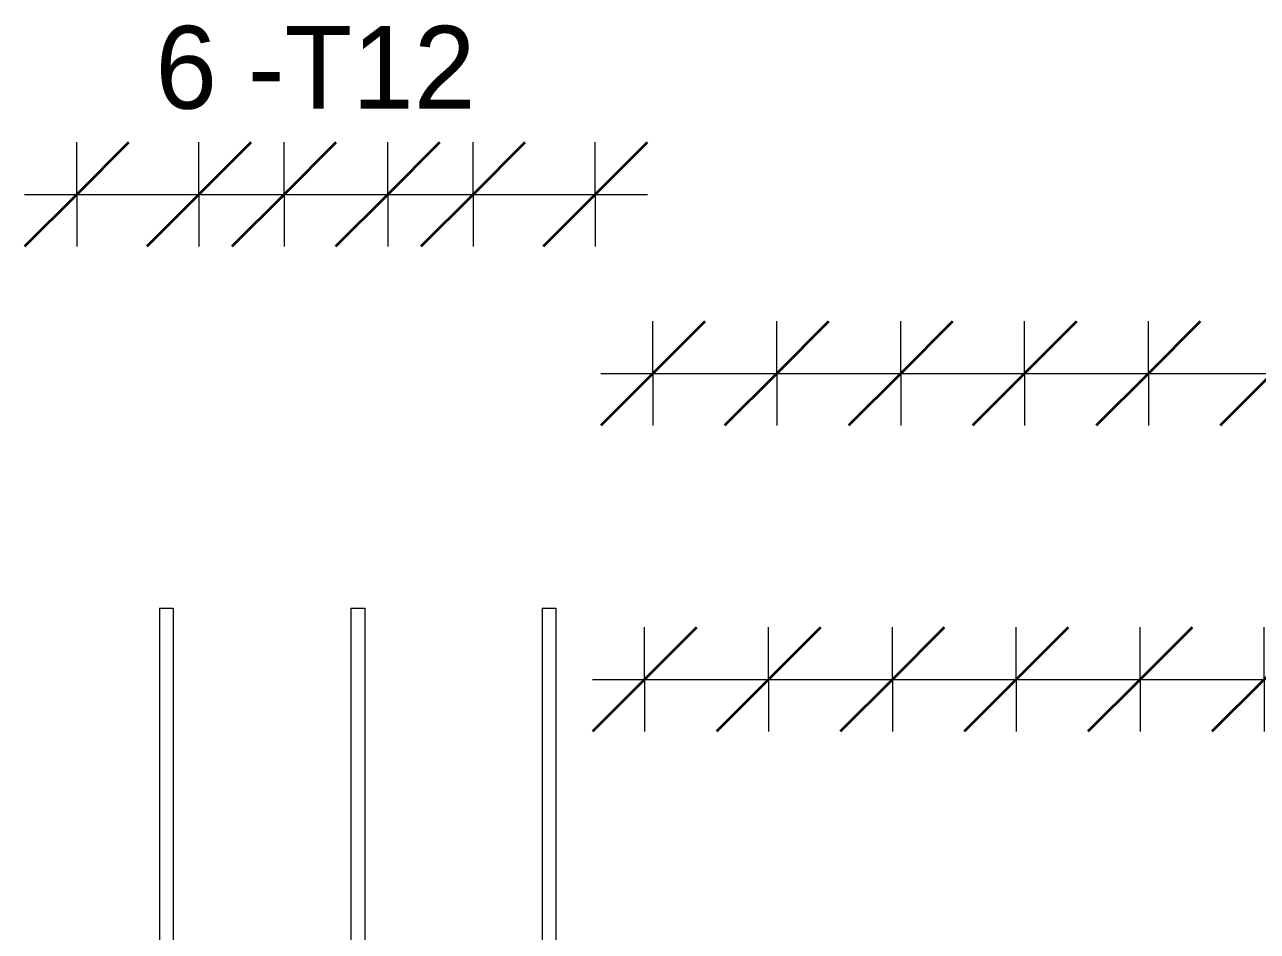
# Model space of a CAD drawing. Header units: millimetres. Extents: x -31655 to -5862, y 2843 to 78926.
# Drawn here: x -30463 to -29046, y 6648 to 7691 of the extents above; entities that cross this region are included whole.
import ezdxf

# ---------------------------------------------------------------- set-up
doc = ezdxf.new("R2010")
doc.units = ezdxf.units.MM
for name, color, linetype, lineweight in [('A-ANNO-DIMS', 211, 'Continuous', 9), ('A-ANNO-DIMS-40', 211, 'Continuous', 9), ('S-RBAR', 171, 'Continuous', 18), ('S-RBAR-IDEN', 171, 'Continuous', 9)]:
    doc.layers.add(name, color=color, linetype=linetype, lineweight=lineweight)
doc.styles.add('Nirmala UI', font='Nirmala.ttf', dxfattribs={"height": 95.25})
doc.dimstyles.new('Arc_Length_-_2_5mm_Arial', dxfattribs={"dimscale": 304.8, "dimtxt": 100.546939, "dimasz": 0.393701, "dimexe": 0.19685, "dimexo": 0.0625, "dimgap": 0.229659, "dimtad": 1, "dimdec": 4, "dimzin": 0, "dimdsep": 46, "dimtxsty": 'Nirmala UI', "dimblk1": 'OBLIQUE', "dimblk2": 'OBLIQUE', "dimsah": 1, "dimcen": 0.09, "dimdle": 0.19685, "dimazin": 0, "dimtfac": 1, "dimtdec": 4, "dimtix": 1, "dimtmove": 0, "dimatfit": 3, "dimfxl": 0.19685, "dimfxlon": 1, "dimtvp": 1, "dimtolj": 1, "dimtzin": 0, "dimarcsym": 2})

# ---------------------------------------------------------------- blocks, each defined once
blk = doc.blocks.new('DIMBLOCK64-Elevation Front')
at = {"layer": 'A-ANNO-DIMS-40', "lineweight": 35}
for p, q in [((-29750.4, 6937.9), (-29690.4, 6997.9)), ((-29607.9, 6937.9), (-29547.9, 6997.9)), ((-29750.4, 6937.9), (-29810.4, 6877.9)), ((-29607.9, 6937.9), (-29667.9, 6877.9))]:
    blk.add_line(p, q, dxfattribs=at)
at = {"layer": 'A-ANNO-DIMS-40'}
for p, q in [((-29750.4, 6937.9), (-29750.4, 6997.9)), ((-29607.9, 6937.9), (-29607.9, 6997.9)), ((-29810.4, 6937.9), (-29607.9, 6937.9)), ((-29750.4, 6937.9), (-29750.4, 6877.9)), ((-29607.9, 6937.9), (-29607.9, 6877.9))]:
    blk.add_line(p, q, dxfattribs=at)
blk = doc.blocks.new('_Oblique')
at = {"color": 0, "linetype": 'ByBlock', "lineweight": -2}
blk.add_line((-0.5, -0.5), (0.5, 0.5), dxfattribs=at)
blk = doc.blocks.new('DIMBLOCK65-Elevation Front')
at = {"layer": 'A-ANNO-DIMS-40', "lineweight": 35}
for p, q in [((-29607.9, 6937.9), (-29547.9, 6997.9)), ((-29465.4, 6937.9), (-29405.4, 6997.9)), ((-29607.9, 6937.9), (-29667.9, 6877.9)), ((-29465.4, 6937.9), (-29525.4, 6877.9))]:
    blk.add_line(p, q, dxfattribs=at)
at = {"layer": 'A-ANNO-DIMS-40'}
for p, q in [((-29607.9, 6937.9), (-29607.9, 6997.9)), ((-29465.4, 6937.9), (-29465.4, 6997.9)), ((-29607.9, 6937.9), (-29465.4, 6937.9)), ((-29607.9, 6937.9), (-29607.9, 6877.9)), ((-29465.4, 6937.9), (-29465.4, 6877.9))]:
    blk.add_line(p, q, dxfattribs=at)
blk = doc.blocks.new('DIMBLOCK66-Elevation Front')
at = {"layer": 'A-ANNO-DIMS-40', "lineweight": 35}
for p, q in [((-29465.4, 6937.9), (-29405.4, 6997.9)), ((-29323, 6937.9), (-29263, 6997.9)), ((-29465.4, 6937.9), (-29525.4, 6877.9)), ((-29323, 6937.9), (-29383, 6877.9))]:
    blk.add_line(p, q, dxfattribs=at)
at = {"layer": 'A-ANNO-DIMS-40'}
for p, q in [((-29465.4, 6937.9), (-29465.4, 6997.9)), ((-29323, 6937.9), (-29323, 6997.9)), ((-29465.4, 6937.9), (-29323, 6937.9)), ((-29465.4, 6937.9), (-29465.4, 6877.9)), ((-29323, 6937.9), (-29323, 6877.9))]:
    blk.add_line(p, q, dxfattribs=at)
blk = doc.blocks.new('DIMBLOCK67-Elevation Front')
at = {"layer": 'A-ANNO-DIMS-40', "lineweight": 35}
for p, q in [((-29323, 6937.9), (-29263, 6997.9)), ((-29180.5, 6937.9), (-29120.5, 6997.9)), ((-29323, 6937.9), (-29383, 6877.9)), ((-29180.5, 6937.9), (-29240.5, 6877.9))]:
    blk.add_line(p, q, dxfattribs=at)
at = {"layer": 'A-ANNO-DIMS-40'}
for p, q in [((-29323, 6937.9), (-29323, 6997.9)), ((-29180.5, 6937.9), (-29180.5, 6997.9)), ((-29323, 6937.9), (-29180.5, 6937.9)), ((-29323, 6937.9), (-29323, 6877.9)), ((-29180.5, 6937.9), (-29180.5, 6877.9))]:
    blk.add_line(p, q, dxfattribs=at)
blk = doc.blocks.new('DIMBLOCK68-Elevation Front')
at = {"layer": 'A-ANNO-DIMS-40', "lineweight": 35}
for p, q in [((-29180.5, 6937.9), (-29120.5, 6997.9)), ((-29038, 6937.9), (-28978, 6997.9)), ((-29180.5, 6937.9), (-29240.5, 6877.9)), ((-29038, 6937.9), (-29098, 6877.9))]:
    blk.add_line(p, q, dxfattribs=at)
at = {"layer": 'A-ANNO-DIMS-40'}
for p, q in [((-29180.5, 6937.9), (-29180.5, 6997.9)), ((-29038, 6937.9), (-29038, 6997.9)), ((-29180.5, 6937.9), (-29038, 6937.9)), ((-29180.5, 6937.9), (-29180.5, 6877.9)), ((-29038, 6937.9), (-29038, 6877.9))]:
    blk.add_line(p, q, dxfattribs=at)
blk = doc.blocks.new('DIMBLOCK69-Elevation Front')
at = {"layer": 'A-ANNO-DIMS-40', "lineweight": 35}
for p, q in [((-29038, 6937.9), (-28978, 6997.9)), ((-28895.5, 6937.9), (-28835.5, 6997.9)), ((-29038, 6937.9), (-29098, 6877.9)), ((-28895.5, 6937.9), (-28955.5, 6877.9))]:
    blk.add_line(p, q, dxfattribs=at)
at = {"layer": 'A-ANNO-DIMS-40'}
for p, q in [((-29038, 6937.9), (-29038, 6997.9)), ((-28895.5, 6937.9), (-28895.5, 6997.9)), ((-29038, 6937.9), (-28895.5, 6937.9)), ((-29038, 6937.9), (-29038, 6877.9)), ((-28895.5, 6937.9), (-28895.5, 6877.9))]:
    blk.add_line(p, q, dxfattribs=at)
blk = doc.blocks.new('DIMBLOCK82-Elevation Front')
at = {"layer": 'A-ANNO-DIMS-40', "lineweight": 35}
for p, q in [((-29750.4, 6937.9), (-29690.4, 6997.9)), ((-29607.9, 6937.9), (-29547.9, 6997.9)), ((-29465.4, 6937.9), (-29405.4, 6997.9)), ((-29323, 6937.9), (-29263, 6997.9)), ((-29180.5, 6937.9), (-29120.5, 6997.9)), ((-29038, 6937.9), (-28978, 6997.9)), ((-28895.5, 6937.9), (-28835.5, 6997.9)), ((-28753.1, 6937.9), (-28693.1, 6997.9)), ((-28610.6, 6937.9), (-28550.6, 6997.9)), ((-28468.1, 6937.9), (-28408.1, 6997.9)), ((-28325.6, 6937.9), (-28265.6, 6997.9)), ((-28183.2, 6937.9), (-28123.2, 6997.9)), ((-28040.7, 6937.9), (-27980.7, 6997.9)), ((-27898.2, 6937.9), (-27838.2, 6997.9)), ((-27755.7, 6937.9), (-27695.7, 6997.9)), ((-27613.3, 6937.9), (-27553.3, 6997.9)), ((-27470.8, 6937.9), (-27410.8, 6997.9)), ((-27328.3, 6937.9), (-27268.3, 6997.9)), ((-27185.8, 6937.9), (-27125.8, 6997.9)), ((-29750.4, 6937.9), (-29810.4, 6877.9)), ((-29607.9, 6937.9), (-29667.9, 6877.9)), ((-29465.4, 6937.9), (-29525.4, 6877.9)), ((-29323, 6937.9), (-29383, 6877.9)), ((-29180.5, 6937.9), (-29240.5, 6877.9)), ((-29038, 6937.9), (-29098, 6877.9)), ((-28895.5, 6937.9), (-28955.5, 6877.9)), ((-28753.1, 6937.9), (-28813.1, 6877.9)), ((-28610.6, 6937.9), (-28670.6, 6877.9)), ((-28468.1, 6937.9), (-28528.1, 6877.9)), ((-28325.6, 6937.9), (-28385.6, 6877.9)), ((-28183.2, 6937.9), (-28243.2, 6877.9)), ((-28040.7, 6937.9), (-28100.7, 6877.9)), ((-27898.2, 6937.9), (-27958.2, 6877.9)), ((-27755.7, 6937.9), (-27815.7, 6877.9)), ((-27613.3, 6937.9), (-27673.3, 6877.9)), ((-27470.8, 6937.9), (-27530.8, 6877.9)), ((-27328.3, 6937.9), (-27388.3, 6877.9)), ((-27185.8, 6937.9), (-27245.8, 6877.9))]:
    blk.add_line(p, q, dxfattribs=at)
at = {"layer": 'A-ANNO-DIMS-40'}
for p, q in [((-29750.4, 6937.9), (-29750.4, 6997.9)), ((-29607.9, 6937.9), (-29607.9, 6997.9)), ((-29465.4, 6937.9), (-29465.4, 6997.9)), ((-29323, 6937.9), (-29323, 6997.9)), ((-29180.5, 6937.9), (-29180.5, 6997.9)), ((-29038, 6937.9), (-29038, 6997.9)), ((-28895.5, 6937.9), (-28895.5, 6997.9)), ((-28753.1, 6937.9), (-28753.1, 6997.9)), ((-28610.6, 6937.9), (-28610.6, 6997.9)), ((-28468.1, 6937.9), (-28468.1, 6997.9)), ((-28325.6, 6937.9), (-28325.6, 6997.9)), ((-28183.2, 6937.9), (-28183.2, 6997.9)), ((-28040.7, 6937.9), (-28040.7, 6997.9)), ((-27898.2, 6937.9), (-27898.2, 6997.9)), ((-27755.7, 6937.9), (-27755.7, 6997.9)), ((-27613.3, 6937.9), (-27613.3, 6997.9)), ((-27470.8, 6937.9), (-27470.8, 6997.9)), ((-27328.3, 6937.9), (-27328.3, 6997.9)), ((-27185.8, 6937.9), (-27185.8, 6997.9)), ((-29810.4, 6937.9), (-27125.8, 6937.9)), ((-29810.4, 6937.9), (-29607.9, 6937.9)), ((-29750.4, 6937.9), (-29750.4, 6877.9)), ((-29607.9, 6937.9), (-29465.4, 6937.9)), ((-29607.9, 6937.9), (-29607.9, 6877.9)), ((-29465.4, 6937.9), (-29323, 6937.9)), ((-29465.4, 6937.9), (-29465.4, 6877.9)), ((-29323, 6937.9), (-29180.5, 6937.9)), ((-29323, 6937.9), (-29323, 6877.9)), ((-29180.5, 6937.9), (-29038, 6937.9)), ((-29180.5, 6937.9), (-29180.5, 6877.9)), ((-29038, 6937.9), (-28895.5, 6937.9)), ((-29038, 6937.9), (-29038, 6877.9)), ((-28895.5, 6937.9), (-28753.1, 6937.9)), ((-28895.5, 6937.9), (-28895.5, 6877.9)), ((-28753.1, 6937.9), (-28610.6, 6937.9)), ((-28753.1, 6937.9), (-28753.1, 6877.9)), ((-28610.6, 6937.9), (-28468.1, 6937.9)), ((-28610.6, 6937.9), (-28610.6, 6877.9)), ((-28468.1, 6937.9), (-28325.6, 6937.9)), ((-28468.1, 6937.9), (-28468.1, 6877.9)), ((-28325.6, 6937.9), (-28183.2, 6937.9)), ((-28325.6, 6937.9), (-28325.6, 6877.9)), ((-28183.2, 6937.9), (-28040.7, 6937.9)), ((-28183.2, 6937.9), (-28183.2, 6877.9)), ((-28040.7, 6937.9), (-27898.2, 6937.9)), ((-28040.7, 6937.9), (-28040.7, 6877.9)), ((-27898.2, 6937.9), (-27755.7, 6937.9)), ((-27898.2, 6937.9), (-27898.2, 6877.9)), ((-27755.7, 6937.9), (-27613.3, 6937.9)), ((-27755.7, 6937.9), (-27755.7, 6877.9)), ((-27613.3, 6937.9), (-27470.8, 6937.9)), ((-27613.3, 6937.9), (-27613.3, 6877.9)), ((-27470.8, 6937.9), (-27328.3, 6937.9)), ((-27470.8, 6937.9), (-27470.8, 6877.9)), ((-27328.3, 6937.9), (-27125.8, 6937.9)), ((-27328.3, 6937.9), (-27328.3, 6877.9)), ((-27185.8, 6937.9), (-27185.8, 6877.9))]:
    blk.add_line(p, q, dxfattribs=at)
blk = doc.blocks.new('_None')
blk = doc.blocks.new('DIMBLOCK83-Elevation Front')
at = {"layer": 'A-ANNO-DIMS-40', "lineweight": 35}
for p, q in [((-30403.5, 7495.9), (-30343.5, 7555.9)), ((-30263, 7495.9), (-30203, 7555.9)), ((-30403.5, 7495.9), (-30463.5, 7435.9)), ((-30263, 7495.9), (-30323, 7435.9))]:
    blk.add_line(p, q, dxfattribs=at)
at = {"layer": 'A-ANNO-DIMS-40'}
for p, q in [((-30403.5, 7495.9), (-30403.5, 7555.9)), ((-30263, 7495.9), (-30263, 7555.9)), ((-30463.5, 7495.9), (-30263, 7495.9)), ((-30403.5, 7495.9), (-30403.5, 7435.9)), ((-30263, 7495.9), (-30263, 7435.9))]:
    blk.add_line(p, q, dxfattribs=at)
blk = doc.blocks.new('DIMBLOCK84-Elevation Front')
at = {"layer": 'A-ANNO-DIMS-40', "lineweight": 35}
for p, q in [((-30263, 7495.9), (-30203, 7555.9)), ((-30165, 7495.9), (-30105, 7555.9)), ((-30263, 7495.9), (-30323, 7435.9)), ((-30165, 7495.9), (-30225, 7435.9))]:
    blk.add_line(p, q, dxfattribs=at)
at = {"layer": 'A-ANNO-DIMS-40'}
for p, q in [((-30263, 7495.9), (-30263, 7555.9)), ((-30165, 7495.9), (-30165, 7555.9)), ((-30263, 7495.9), (-30165, 7495.9)), ((-30263, 7495.9), (-30263, 7435.9)), ((-30165, 7495.9), (-30165, 7435.9))]:
    blk.add_line(p, q, dxfattribs=at)
blk = doc.blocks.new('DIMBLOCK85-Elevation Front')
at = {"layer": 'A-ANNO-DIMS-40', "lineweight": 35}
for p, q in [((-30165, 7495.9), (-30105, 7555.9)), ((-30045.8, 7495.9), (-29985.8, 7555.9)), ((-30165, 7495.9), (-30225, 7435.9)), ((-30045.8, 7495.9), (-30105.8, 7435.9))]:
    blk.add_line(p, q, dxfattribs=at)
at = {"layer": 'A-ANNO-DIMS-40'}
for p, q in [((-30165, 7495.9), (-30165, 7555.9)), ((-30045.8, 7495.9), (-30045.8, 7555.9)), ((-30165, 7495.9), (-30045.8, 7495.9)), ((-30165, 7495.9), (-30165, 7435.9)), ((-30045.8, 7495.9), (-30045.8, 7435.9))]:
    blk.add_line(p, q, dxfattribs=at)
blk = doc.blocks.new('DIMBLOCK86-Elevation Front')
at = {"layer": 'A-ANNO-DIMS-40', "lineweight": 35}
for p, q in [((-30045.8, 7495.9), (-29985.8, 7555.9)), ((-29947.8, 7495.9), (-29887.8, 7555.9)), ((-30045.8, 7495.9), (-30105.8, 7435.9)), ((-29947.8, 7495.9), (-30007.8, 7435.9))]:
    blk.add_line(p, q, dxfattribs=at)
at = {"layer": 'A-ANNO-DIMS-40'}
for p, q in [((-30045.8, 7495.9), (-30045.8, 7555.9)), ((-29947.8, 7495.9), (-29947.8, 7555.9)), ((-30045.8, 7495.9), (-29947.8, 7495.9)), ((-30045.8, 7495.9), (-30045.8, 7435.9)), ((-29947.8, 7495.9), (-29947.8, 7435.9))]:
    blk.add_line(p, q, dxfattribs=at)
blk = doc.blocks.new('DIMBLOCK87-Elevation Front')
at = {"layer": 'A-ANNO-DIMS-40', "lineweight": 35}
for p, q in [((-29947.8, 7495.9), (-29887.8, 7555.9)), ((-29807.3, 7495.9), (-29747.3, 7555.9)), ((-29947.8, 7495.9), (-30007.8, 7435.9)), ((-29807.3, 7495.9), (-29867.3, 7435.9))]:
    blk.add_line(p, q, dxfattribs=at)
at = {"layer": 'A-ANNO-DIMS-40'}
for p, q in [((-29947.8, 7495.9), (-29947.8, 7555.9)), ((-29807.3, 7495.9), (-29807.3, 7555.9)), ((-29947.8, 7495.9), (-29747.3, 7495.9)), ((-29947.8, 7495.9), (-29947.8, 7435.9)), ((-29807.3, 7495.9), (-29807.3, 7435.9))]:
    blk.add_line(p, q, dxfattribs=at)
blk = doc.blocks.new('DIMBLOCK103-Elevation Front')
at = {"layer": 'A-ANNO-DIMS-40', "lineweight": 35}
for p, q in [((-29740.9, 7290), (-29680.9, 7350)), ((-29598.4, 7290), (-29538.4, 7350)), ((-29740.9, 7290), (-29800.9, 7230)), ((-29598.4, 7290), (-29658.4, 7230))]:
    blk.add_line(p, q, dxfattribs=at)
at = {"layer": 'A-ANNO-DIMS-40'}
for p, q in [((-29740.9, 7290), (-29740.9, 7350)), ((-29598.4, 7290), (-29598.4, 7350)), ((-29800.9, 7290), (-29598.4, 7290)), ((-29740.9, 7290), (-29740.9, 7230)), ((-29598.4, 7290), (-29598.4, 7230))]:
    blk.add_line(p, q, dxfattribs=at)
blk = doc.blocks.new('DIMBLOCK104-Elevation Front')
at = {"layer": 'A-ANNO-DIMS-40', "lineweight": 35}
for p, q in [((-29598.4, 7290), (-29538.4, 7350)), ((-29455.9, 7290), (-29395.9, 7350)), ((-29598.4, 7290), (-29658.4, 7230)), ((-29455.9, 7290), (-29515.9, 7230))]:
    blk.add_line(p, q, dxfattribs=at)
at = {"layer": 'A-ANNO-DIMS-40'}
for p, q in [((-29598.4, 7290), (-29598.4, 7350)), ((-29455.9, 7290), (-29455.9, 7350)), ((-29598.4, 7290), (-29455.9, 7290)), ((-29598.4, 7290), (-29598.4, 7230)), ((-29455.9, 7290), (-29455.9, 7230))]:
    blk.add_line(p, q, dxfattribs=at)
blk = doc.blocks.new('DIMBLOCK105-Elevation Front')
at = {"layer": 'A-ANNO-DIMS-40', "lineweight": 35}
for p, q in [((-29455.9, 7290), (-29395.9, 7350)), ((-29313.5, 7290), (-29253.5, 7350)), ((-29455.9, 7290), (-29515.9, 7230)), ((-29313.5, 7290), (-29373.5, 7230))]:
    blk.add_line(p, q, dxfattribs=at)
at = {"layer": 'A-ANNO-DIMS-40'}
for p, q in [((-29455.9, 7290), (-29455.9, 7350)), ((-29313.5, 7290), (-29313.5, 7350)), ((-29455.9, 7290), (-29313.5, 7290)), ((-29455.9, 7290), (-29455.9, 7230)), ((-29313.5, 7290), (-29313.5, 7230))]:
    blk.add_line(p, q, dxfattribs=at)
blk = doc.blocks.new('DIMBLOCK106-Elevation Front')
at = {"layer": 'A-ANNO-DIMS-40', "lineweight": 35}
for p, q in [((-29313.5, 7290), (-29253.5, 7350)), ((-29171, 7290), (-29111, 7350)), ((-29313.5, 7290), (-29373.5, 7230)), ((-29171, 7290), (-29231, 7230))]:
    blk.add_line(p, q, dxfattribs=at)
at = {"layer": 'A-ANNO-DIMS-40'}
for p, q in [((-29313.5, 7290), (-29313.5, 7350)), ((-29171, 7290), (-29171, 7350)), ((-29313.5, 7290), (-29171, 7290)), ((-29313.5, 7290), (-29313.5, 7230)), ((-29171, 7290), (-29171, 7230))]:
    blk.add_line(p, q, dxfattribs=at)
blk = doc.blocks.new('DIMBLOCK107-Elevation Front')
at = {"layer": 'A-ANNO-DIMS-40', "lineweight": 35}
for p, q in [((-29171, 7290), (-29111, 7350)), ((-29028.6, 7290), (-28968.6, 7350)), ((-29171, 7290), (-29231, 7230)), ((-29028.6, 7290), (-29088.6, 7230))]:
    blk.add_line(p, q, dxfattribs=at)
at = {"layer": 'A-ANNO-DIMS-40'}
for p, q in [((-29171, 7290), (-29171, 7350)), ((-29028.6, 7290), (-29028.6, 7350)), ((-29171, 7290), (-29028.6, 7290)), ((-29171, 7290), (-29171, 7230)), ((-29028.6, 7290), (-29028.6, 7230))]:
    blk.add_line(p, q, dxfattribs=at)
blk = doc.blocks.new('DIMBLOCK108-Elevation Front')
at = {"layer": 'A-ANNO-DIMS-40', "lineweight": 35}
for p, q in [((-29028.6, 7290), (-28968.6, 7350)), ((-28886.1, 7290), (-28826.1, 7350)), ((-29028.6, 7290), (-29088.6, 7230)), ((-28886.1, 7290), (-28946.1, 7230))]:
    blk.add_line(p, q, dxfattribs=at)
at = {"layer": 'A-ANNO-DIMS-40'}
for p, q in [((-29028.6, 7290), (-29028.6, 7350)), ((-28886.1, 7290), (-28886.1, 7350)), ((-29028.6, 7290), (-28886.1, 7290)), ((-29028.6, 7290), (-29028.6, 7230)), ((-28886.1, 7290), (-28886.1, 7230))]:
    blk.add_line(p, q, dxfattribs=at)
blk = doc.blocks.new('DIMBLOCK121-Elevation Front')
at = {"layer": 'A-ANNO-DIMS-40', "lineweight": 35}
for p, q in [((-29740.9, 7290), (-29680.9, 7350)), ((-29598.4, 7290), (-29538.4, 7350)), ((-29455.9, 7290), (-29395.9, 7350)), ((-29313.5, 7290), (-29253.5, 7350)), ((-29171, 7290), (-29111, 7350)), ((-29028.6, 7290), (-28968.6, 7350)), ((-28886.1, 7290), (-28826.1, 7350)), ((-28743.6, 7290), (-28683.6, 7350)), ((-28601.2, 7290), (-28541.2, 7350)), ((-28458.7, 7290), (-28398.7, 7350)), ((-28316.3, 7290), (-28256.3, 7350)), ((-28173.8, 7290), (-28113.8, 7350)), ((-28031.3, 7290), (-27971.3, 7350)), ((-27888.9, 7290), (-27828.9, 7350)), ((-27746.4, 7290), (-27686.4, 7350)), ((-27603.9, 7290), (-27543.9, 7350)), ((-27461.5, 7290), (-27401.5, 7350)), ((-27319, 7290), (-27259, 7350)), ((-27176.6, 7290), (-27116.6, 7350)), ((-29740.9, 7290), (-29800.9, 7230)), ((-29598.4, 7290), (-29658.4, 7230)), ((-29455.9, 7290), (-29515.9, 7230)), ((-29313.5, 7290), (-29373.5, 7230)), ((-29171, 7290), (-29231, 7230)), ((-29028.6, 7290), (-29088.6, 7230)), ((-28886.1, 7290), (-28946.1, 7230)), ((-28743.6, 7290), (-28803.6, 7230)), ((-28601.2, 7290), (-28661.2, 7230)), ((-28458.7, 7290), (-28518.7, 7230)), ((-28316.3, 7290), (-28376.3, 7230)), ((-28173.8, 7290), (-28233.8, 7230)), ((-28031.3, 7290), (-28091.3, 7230)), ((-27888.9, 7290), (-27948.9, 7230)), ((-27746.4, 7290), (-27806.4, 7230)), ((-27603.9, 7290), (-27663.9, 7230)), ((-27461.5, 7290), (-27521.5, 7230)), ((-27319, 7290), (-27379, 7230)), ((-27176.6, 7290), (-27236.6, 7230))]:
    blk.add_line(p, q, dxfattribs=at)
at = {"layer": 'A-ANNO-DIMS-40'}
for p, q in [((-29740.9, 7290), (-29740.9, 7350)), ((-29598.4, 7290), (-29598.4, 7350)), ((-29455.9, 7290), (-29455.9, 7350)), ((-29313.5, 7290), (-29313.5, 7350)), ((-29171, 7290), (-29171, 7350)), ((-29028.6, 7290), (-29028.6, 7350)), ((-28886.1, 7290), (-28886.1, 7350)), ((-28743.6, 7290), (-28743.6, 7350)), ((-28601.2, 7290), (-28601.2, 7350)), ((-28458.7, 7290), (-28458.7, 7350)), ((-28316.3, 7290), (-28316.3, 7350)), ((-28173.8, 7290), (-28173.8, 7350)), ((-28031.3, 7290), (-28031.3, 7350)), ((-27888.9, 7290), (-27888.9, 7350)), ((-27746.4, 7290), (-27746.4, 7350)), ((-27603.9, 7290), (-27603.9, 7350)), ((-27461.5, 7290), (-27461.5, 7350)), ((-27319, 7290), (-27319, 7350)), ((-27176.6, 7290), (-27176.6, 7350)), ((-29800.9, 7290), (-27116.6, 7290)), ((-29800.9, 7290), (-29598.4, 7290)), ((-29740.9, 7290), (-29740.9, 7230)), ((-29598.4, 7290), (-29455.9, 7290)), ((-29598.4, 7290), (-29598.4, 7230)), ((-29455.9, 7290), (-29313.5, 7290)), ((-29455.9, 7290), (-29455.9, 7230)), ((-29313.5, 7290), (-29171, 7290)), ((-29313.5, 7290), (-29313.5, 7230)), ((-29171, 7290), (-29028.6, 7290)), ((-29171, 7290), (-29171, 7230)), ((-29028.6, 7290), (-28886.1, 7290)), ((-29028.6, 7290), (-29028.6, 7230)), ((-28886.1, 7290), (-28743.6, 7290)), ((-28886.1, 7290), (-28886.1, 7230)), ((-28743.6, 7290), (-28601.2, 7290)), ((-28743.6, 7290), (-28743.6, 7230)), ((-28601.2, 7290), (-28458.7, 7290)), ((-28601.2, 7290), (-28601.2, 7230)), ((-28458.7, 7290), (-28316.3, 7290)), ((-28458.7, 7290), (-28458.7, 7230)), ((-28316.3, 7290), (-28173.8, 7290)), ((-28316.3, 7290), (-28316.3, 7230)), ((-28173.8, 7290), (-28031.3, 7290)), ((-28173.8, 7290), (-28173.8, 7230)), ((-28031.3, 7290), (-27888.9, 7290)), ((-28031.3, 7290), (-28031.3, 7230)), ((-27888.9, 7290), (-27746.4, 7290)), ((-27888.9, 7290), (-27888.9, 7230)), ((-27746.4, 7290), (-27603.9, 7290)), ((-27746.4, 7290), (-27746.4, 7230)), ((-27603.9, 7290), (-27461.5, 7290)), ((-27603.9, 7290), (-27603.9, 7230)), ((-27461.5, 7290), (-27319, 7290)), ((-27461.5, 7290), (-27461.5, 7230)), ((-27319, 7290), (-27116.6, 7290)), ((-27319, 7290), (-27319, 7230)), ((-27176.6, 7290), (-27176.6, 7230))]:
    blk.add_line(p, q, dxfattribs=at)

msp = doc.modelspace()

# ---------------------------------------------------------------- linework, layer by layer
at = {"layer": 'S-RBAR'}
for p, q in [((-30308.52294, 7019.75), (-30308.52294, 6169.75)), ((-30308.52294, 7019.75), (-30292.52294, 7019.75)), ((-30292.52294, 7019.75), (-30292.52294, 6169.75)), ((-30088.39395, 7019.75), (-30088.39395, 6169.75)), ((-30088.39395, 7019.75), (-30072.39395, 7019.75)), ((-30072.39395, 7019.75), (-30072.39395, 6169.75)), ((-29868.39395, 7019.75), (-29868.39395, 6169.75)), ((-29868.39395, 7019.75), (-29852.39395, 7019.75)), ((-29852.39395, 7019.75), (-29852.39395, 6169.75))]:
    msp.add_line(p, q, dxfattribs=at)

# ---------------------------------------------------------------- texts
at = {"layer": 'S-RBAR-IDEN', "insert": (-30313.09598, 7689.79088), "char_height": 95.25, "width": 464.97875, "attachment_point": 1, "style": 'Nirmala UI'}
msp.add_mtext('6 -T12', dxfattribs=at)

# ---------------------------------------------------------------- dimensions: what is measured, and where the dimension line sits
at = {"layer": 'A-ANNO-DIMS'}
for base, p1, p2, text, override, picture, middle in [((-30262.98659, 7495.85032), (-30403.46501, 7435.85032), (-30262.98659, 7435.85032), 'EQ', {"dimpost": '<>', "dimfxl": 140.478427}, 'DIMBLOCK83-Elevation Front', (-30333.2258, 7620.68218)), ((-30165.00816, 7495.85032), (-30262.98659, 7435.85032), (-30165.00816, 7435.85032), 'EQ', {"dimpost": '<>', "dimfxl": 97.978427}, 'DIMBLOCK84-Elevation Front', (-30213.99737, 7620.68218)), ((-30045.77973, 7495.85032), (-30165.00816, 7435.85032), (-30045.77973, 7435.85032), 'EQ', {"dimpost": '<>', "dimfxl": 119.228427}, 'DIMBLOCK85-Elevation Front', (-30105.39395, 7620.68218)), ((-29947.80131, 7495.85032), (-30045.77973, 7435.85032), (-29947.80131, 7435.85032), 'EQ', {"dimpost": '<>', "dimfxl": 97.978427}, 'DIMBLOCK86-Elevation Front', (-29996.79052, 7620.68218)), ((-29807.32288, 7495.85032), (-29947.80131, 7435.85032), (-29807.32288, 7435.85032), 'EQ', {"dimpost": '<>', "dimfxl": 140.478427}, 'DIMBLOCK87-Elevation Front', (-29877.56209, 7620.68218)), ((-27176.55782, 7289.99817), (-29740.87288, 7229.99817), (-27176.55782, 7229.99817), '2564', {"dimpost": '<>', "dimblk1": 'None', "dimblk2": 'None', "dimsah": 1, "dimfxl": 2564.315068}, 'DIMBLOCK121-Elevation Front', (-28458.71535, 7409.25052)), ((-29598.41094, 7289.99817), (-29740.87288, 7229.99817), (-29598.41094, 7229.99817), ' ', {"dimpost": '<>', "dimfxl": 142.461948}, 'DIMBLOCK103-Elevation Front', (-29669.64191, 7289.99817)), ((-29455.94899, 7289.99817), (-29598.41094, 7229.99817), (-29455.94899, 7229.99817), ' ', {"dimpost": '<>', "dimfxl": 142.461948}, 'DIMBLOCK104-Elevation Front', (-29527.17996, 7289.99817)), ((-29313.48704, 7289.99817), (-29455.94899, 7229.99817), (-29313.48704, 7229.99817), ' ', {"dimpost": '<>', "dimfxl": 142.461948}, 'DIMBLOCK105-Elevation Front', (-29384.71801, 7289.99817)), ((-29171.02509, 7289.99817), (-29313.48704, 7229.99817), (-29171.02509, 7229.99817), ' ', {"dimpost": '<>', "dimfxl": 142.461948}, 'DIMBLOCK106-Elevation Front', (-29242.25606, 7289.99817)), ((-29028.56314, 7289.99817), (-29171.02509, 7229.99817), (-29028.56314, 7229.99817), ' ', {"dimpost": '<>', "dimfxl": 142.461948}, 'DIMBLOCK107-Elevation Front', (-29099.79412, 7289.99817)), ((-28886.10119, 7289.99817), (-29028.56314, 7229.99817), (-28886.10119, 7229.99817), ' ', {"dimpost": '<>', "dimfxl": 142.461948}, 'DIMBLOCK108-Elevation Front', (-28957.33217, 7289.99817)), ((-27185.84916, 6937.90979), (-29750.39395, 6877.90979), (-27185.84916, 6877.90979), '2565', {"dimpost": '<>', "dimblk1": 'None', "dimblk2": 'None', "dimsah": 1, "dimfxl": 2564.544787}, 'DIMBLOCK82-Elevation Front', (-28468.12155, 7057.16214)), ((-29607.91924, 6937.90979), (-29750.39395, 6877.90979), (-29607.91924, 6877.90979), ' ', {"dimpost": '<>', "dimfxl": 142.47471}, 'DIMBLOCK64-Elevation Front', (-29679.15659, 6937.90979)), ((-29465.44453, 6937.90979), (-29607.91924, 6877.90979), (-29465.44453, 6877.90979), ' ', {"dimpost": '<>', "dimfxl": 142.47471}, 'DIMBLOCK65-Elevation Front', (-29536.68188, 6937.90979)), ((-29322.96982, 6937.90979), (-29465.44453, 6877.90979), (-29322.96982, 6877.90979), ' ', {"dimpost": '<>', "dimfxl": 142.47471}, 'DIMBLOCK66-Elevation Front', (-29394.20717, 6937.90979)), ((-29180.49511, 6937.90979), (-29322.96982, 6877.90979), (-29180.49511, 6877.90979), ' ', {"dimpost": '<>', "dimfxl": 142.47471}, 'DIMBLOCK67-Elevation Front', (-29251.73246, 6937.90979)), ((-29038.0204, 6937.90979), (-29180.49511, 6877.90979), (-29038.0204, 6877.90979), ' ', {"dimpost": '<>', "dimfxl": 142.47471}, 'DIMBLOCK68-Elevation Front', (-29109.25775, 6937.90979)), ((-28895.54568, 6937.90979), (-29038.0204, 6877.90979), (-28895.54568, 6877.90979), ' ', {"dimpost": '<>', "dimfxl": 142.47471}, 'DIMBLOCK69-Elevation Front', (-28966.78304, 6937.90979))]:
    dim = msp.add_linear_dim(base=base, p1=p1, p2=p2, text=text, dimstyle='Arc_Length_-_2_5mm_Arial', override=override, dxfattribs=at)
    dim.commit()
    dim.dimension.update_dxf_attribs({"geometry": picture, "text_midpoint": middle})

doc.saveas('drawing.dxf')
